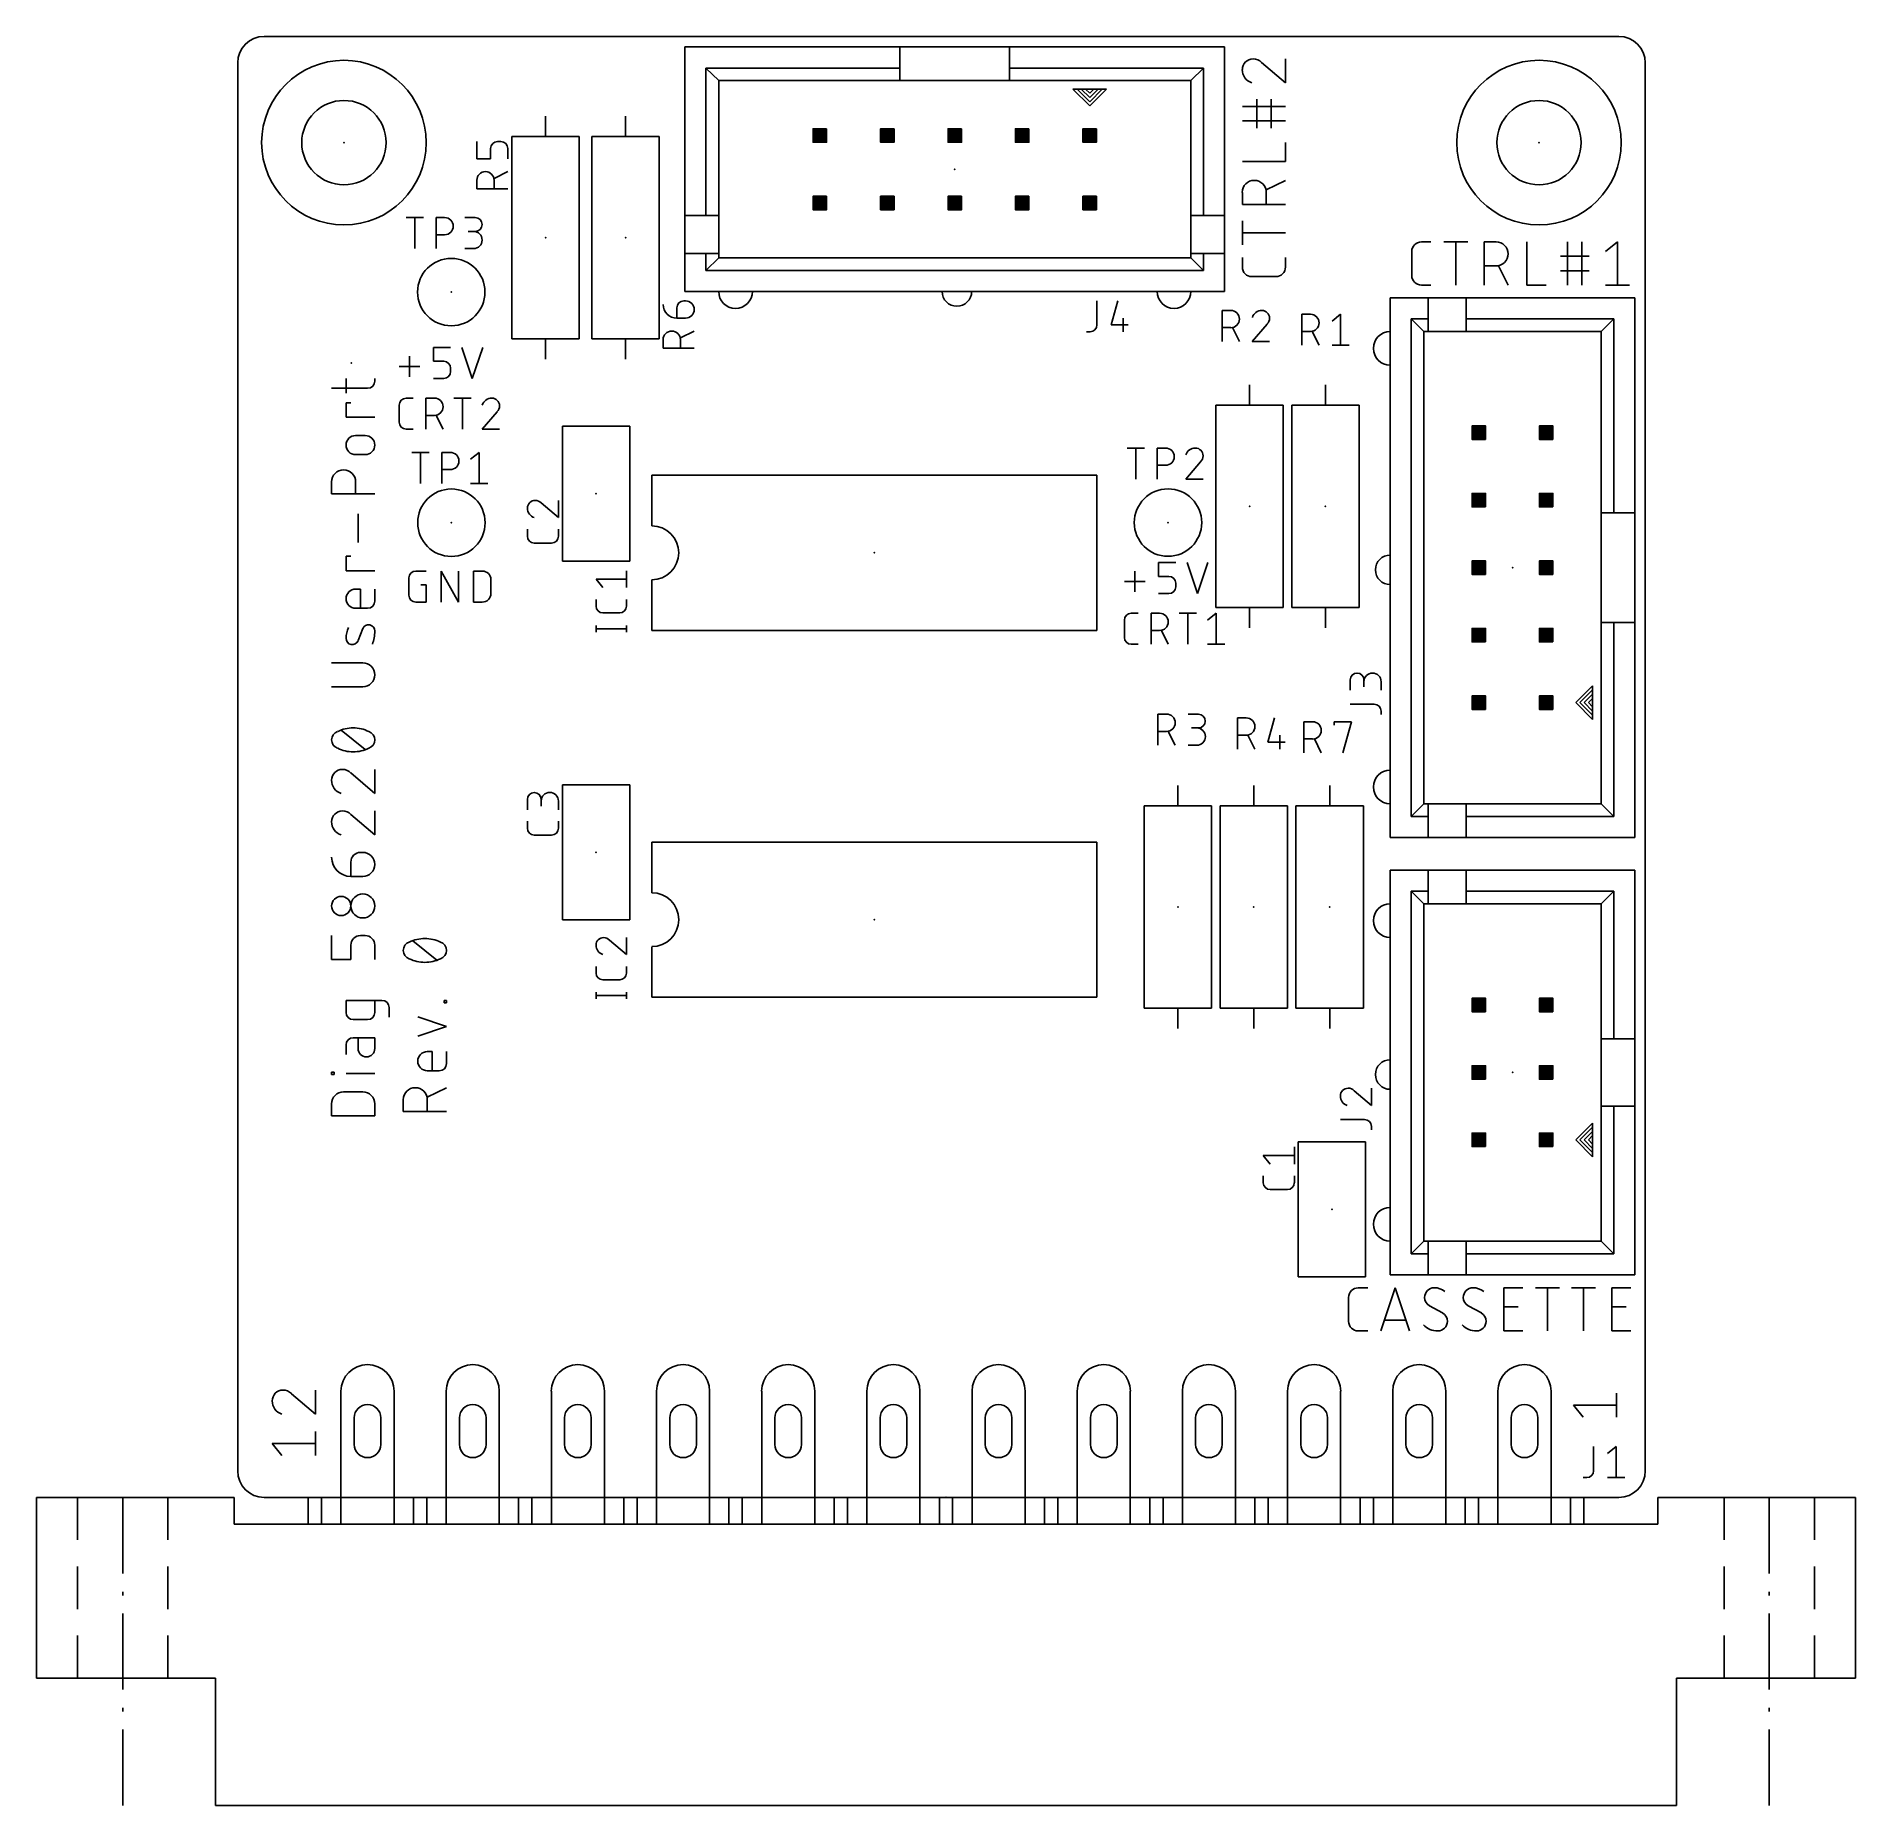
# Model space of a CAD drawing. Extents: x -0.3 to 2.4, y -0.46 to 2.17.
import ezdxf

# ---------------------------------------------------------------- set-up
doc = ezdxf.new("R2010")
doc.units = 0
doc.layers.add('DRAWING', color=7, linetype='Continuous')

# ---------------------------------------------------------------- blocks, each defined once
blk = doc.blocks.new('RECT')
at = {"linetype": 'Continuous'}
blk.add_hatch(color=7, dxfattribs=at).paths.add_polyline_path([(-0.0197, -0.0197), (0.0197, -0.0197), (0.0197, 0.0197), (-0.0197, 0.0197)])
blk.add_lwpolyline([(-0.0197, -0.0197), (0.0197, -0.0197), (0.0197, 0.0197), (-0.0197, 0.0197)], close=True, dxfattribs=at)

msp = doc.modelspace()

# ---------------------------------------------------------------- linework, layer by layer
at = {"layer": 'DRAWING'}
for p, q in [((2.0472, 2.1654), (0.0394, 2.1654)), ((0.663, 1.8998), (0.663, 2.1498)), ((0.663, 2.1498), (0.9817, 2.1498)), ((0.9817, 2.1498), (1.1442, 2.1498)), ((0.9817, 2.1185), (0.9817, 2.1498)), ((1.1442, 2.1498), (1.463, 2.1498)), ((1.1442, 2.1185), (1.1442, 2.1498)), ((1.463, 2.1498), (1.463, 1.8998)), ((1.5533, 2.0966), (1.5533, 2.1321)), ((0, 0.0394), (0, 2.126)), ((0.9817, 2.1185), (0.6942, 2.1185)), ((0.6942, 1.8998), (0.6942, 2.1185)), ((0.713, 2.0998), (0.6942, 2.1185)), ((0.9817, 2.0998), (0.9817, 2.1185)), ((1.1442, 2.0998), (1.1442, 2.1185)), ((1.1442, 2.1185), (1.4317, 2.1185)), ((1.4317, 2.1185), (1.413, 2.0998)), ((1.4317, 1.8998), (1.4317, 2.1185)), ((1.5177, 2.1268), (1.5533, 2.0966)), ((2.0866, 0.0394), (2.0866, 2.126)), ((0.713, 1.8998), (0.713, 2.0998)), ((0.713, 2.0998), (0.9817, 2.0998)), ((0.9817, 2.0998), (1.1442, 2.0998)), ((1.1442, 2.0998), (1.413, 2.0998)), ((1.2442, 2.0873), (1.238, 2.0873)), ((1.238, 2.0873), (1.263, 2.0623)), ((1.2505, 2.0873), (1.2442, 2.0873)), ((1.2442, 2.0873), (1.263, 2.0685)), ((1.2567, 2.0873), (1.2505, 2.0873)), ((1.2505, 2.0873), (1.263, 2.0748)), ((1.2692, 2.0873), (1.2567, 2.0873)), ((1.2567, 2.0873), (1.263, 2.081)), ((1.263, 2.0623), (1.288, 2.0873)), ((1.263, 2.0685), (1.2817, 2.0873)), ((1.263, 2.0748), (1.2755, 2.0873)), ((1.263, 2.081), (1.2692, 2.0873)), ((1.2755, 2.0873), (1.2692, 2.0873)), ((1.2817, 2.0873), (1.2755, 2.0873)), ((1.288, 2.0873), (1.2817, 2.0873)), ((1.413, 2.0998), (1.413, 1.8998)), ((1.5533, 2.0614), (1.4893, 2.0614)), ((1.5106, 2.0294), (1.5106, 2.0721)), ((1.5319, 2.0294), (1.5319, 2.0721)), ((0.4563, 2.0169), (0.4563, 2.0469)), ((0.575, 2.0169), (0.575, 2.0469)), ((1.5533, 2.0401), (1.4893, 2.0401)), ((0.3545, 1.984), (0.3545, 2.0096)), ((0.375, 1.9993), (0.375, 1.984)), ((0.3903, 2.0096), (0.3852, 2.0096)), ((0.4005, 1.984), (0.4005, 1.9993)), ((0.4062, 2.0169), (0.4062, 1.7169)), ((0.5063, 2.0169), (0.4062, 2.0169)), ((0.5063, 1.7169), (0.5063, 2.0169)), ((0.525, 2.0169), (0.525, 1.7169)), ((0.625, 2.0169), (0.525, 2.0169)), ((0.625, 1.7169), (0.625, 2.0169)), ((1.5533, 1.9798), (1.5533, 2.0082)), ((0.375, 1.984), (0.3545, 1.984)), ((1.4893, 1.9798), (1.5533, 1.9798)), ((0.3545, 1.9393), (0.3545, 1.9521)), ((0.4005, 1.9649), (0.3801, 1.9546)), ((0.3801, 1.9521), (0.3801, 1.9393)), ((1.5533, 1.952), (1.5248, 1.9378)), ((0.4005, 1.9393), (0.3545, 1.9393)), ((1.4893, 1.9164), (1.4893, 1.9342)), ((1.5533, 1.9164), (1.4893, 1.9164)), ((1.5248, 1.9342), (1.5248, 1.9164)), ((0.2498, 1.8969), (0.2754, 1.8969)), ((0.2626, 1.8509), (0.2626, 1.8969)), ((0.294, 1.8509), (0.294, 1.8969)), ((0.294, 1.8969), (0.3068, 1.8969)), ((0.3368, 1.8969), (0.3522, 1.8969)), ((0.663, 1.8435), (0.663, 1.8998)), ((0.6942, 1.8998), (0.663, 1.8998)), ((0.713, 1.8998), (0.6942, 1.8998)), ((0.713, 1.8435), (0.713, 1.8998)), ((1.413, 1.8998), (1.413, 1.8435)), ((1.413, 1.8998), (1.4317, 1.8998)), ((1.4317, 1.8998), (1.463, 1.8998)), ((1.463, 1.8998), (1.463, 1.8435)), ((1.4893, 1.8566), (1.4893, 1.8921)), ((0.3068, 1.8713), (0.294, 1.8713)), ((0.3522, 1.8764), (0.3419, 1.8764)), ((1.5533, 1.8744), (1.4893, 1.8744)), ((0.3368, 1.8509), (0.3496, 1.8509)), ((0.663, 1.7873), (0.663, 1.8435)), ((0.6942, 1.8435), (0.663, 1.8435)), ((0.713, 1.8435), (0.6942, 1.8435)), ((0.6942, 1.8435), (0.6942, 1.8185)), ((0.713, 1.8373), (0.6942, 1.8185)), ((0.713, 1.8373), (0.713, 1.8435)), ((1.413, 1.8373), (0.713, 1.8373)), ((1.413, 1.8435), (1.413, 1.8373)), ((1.413, 1.8435), (1.4317, 1.8435)), ((1.4317, 1.8185), (1.413, 1.8373)), ((1.4317, 1.8435), (1.463, 1.8435)), ((1.4317, 1.8185), (1.4317, 1.8435)), ((1.463, 1.8435), (1.463, 1.7873)), ((1.4893, 1.8235), (1.4893, 1.8377)), ((1.5533, 1.8377), (1.5533, 1.8235)), ((1.7405, 1.811), (1.7405, 1.8465)), ((1.7547, 1.8607), (1.7689, 1.8607)), ((1.7878, 1.8607), (1.8234, 1.8607)), ((1.8056, 1.7968), (1.8056, 1.8607)), ((1.8477, 1.7968), (1.8477, 1.8607)), ((1.8477, 1.8607), (1.8655, 1.8607)), ((1.911, 1.8607), (1.911, 1.7968)), ((1.9607, 1.8394), (2.0034, 1.8394)), ((1.9714, 1.7968), (1.9714, 1.8607)), ((1.9927, 1.7968), (1.9927, 1.8607)), ((2.0278, 1.8465), (2.0456, 1.8607)), ((2.0456, 1.8607), (2.0456, 1.7968)), ((1.4317, 1.8185), (0.6942, 1.8185)), ((1.539, 1.8093), (1.5035, 1.8093)), ((1.8655, 1.8252), (1.8477, 1.8252)), ((1.8832, 1.7968), (1.869, 1.8252)), ((1.9607, 1.8181), (2.0034, 1.8181)), ((1.463, 1.7873), (0.663, 1.7873)), ((1.7689, 1.7968), (1.7547, 1.7968)), ((1.911, 1.7968), (1.9395, 1.7968)), ((2.0278, 1.7968), (2.0634, 1.7968)), ((0.6512, 1.7478), (0.6512, 1.7631)), ((0.6614, 1.7733), (0.664, 1.7733)), ((1.2738, 1.7735), (1.2738, 1.7377)), ((1.3048, 1.7735), (1.2946, 1.7377)), ((1.4594, 1.7132), (1.4594, 1.7592)), ((1.4594, 1.7592), (1.4722, 1.7592)), ((1.5775, 1.7076), (1.5775, 1.7536)), ((1.5775, 1.7536), (1.5903, 1.7536)), ((1.6223, 1.7434), (1.635, 1.7536)), ((1.635, 1.7536), (1.635, 1.7076)), ((1.7085, 0.978), (1.7085, 1.778)), ((1.7085, 1.778), (1.7648, 1.778)), ((1.7648, 1.778), (1.821, 1.778)), ((1.7648, 1.7467), (1.7648, 1.778)), ((1.821, 1.778), (2.071, 1.778)), ((1.821, 1.7467), (1.821, 1.778)), ((2.071, 1.778), (2.071, 1.4592)), ((0.664, 1.7478), (0.6512, 1.7478)), ((0.6767, 1.7286), (0.6563, 1.7184)), ((1.2636, 1.7275), (1.2585, 1.7275)), ((1.2946, 1.7377), (1.3201, 1.7377)), ((1.3125, 1.7479), (1.3125, 1.7275)), ((1.4722, 1.7337), (1.4594, 1.7337)), ((1.485, 1.7132), (1.4748, 1.7337)), ((1.5259, 1.7388), (1.5041, 1.7132)), ((1.5903, 1.7281), (1.5775, 1.7281)), ((1.6031, 1.7076), (1.5929, 1.7281)), ((1.7398, 1.0092), (1.7398, 1.7467)), ((1.7648, 1.7467), (1.7398, 1.7467)), ((1.7585, 1.728), (1.7398, 1.7467)), ((1.7585, 1.028), (1.7585, 1.728)), ((1.7585, 1.728), (1.7648, 1.728)), ((1.7648, 1.728), (1.7648, 1.7467)), ((1.7648, 1.728), (1.821, 1.728)), ((1.821, 1.728), (1.821, 1.7467)), ((1.821, 1.7467), (2.0398, 1.7467)), ((1.821, 1.728), (2.021, 1.728)), ((2.021, 1.728), (2.0398, 1.7467)), ((2.021, 1.728), (2.021, 1.4592)), ((2.0398, 1.4592), (2.0398, 1.7467)), ((0.2901, 1.6838), (0.2901, 1.7043)), ((0.2901, 1.7043), (0.3156, 1.7043)), ((0.3325, 1.7043), (0.3478, 1.6583)), ((0.3478, 1.6583), (0.3632, 1.7043)), ((0.4062, 1.7169), (0.5063, 1.7169)), ((0.4563, 1.7169), (0.4563, 1.6869)), ((0.525, 1.7169), (0.625, 1.7169)), ((0.575, 1.7169), (0.575, 1.6869)), ((0.6307, 1.7031), (0.6307, 1.7159)), ((0.6767, 1.7031), (0.6307, 1.7031)), ((0.6563, 1.7159), (0.6563, 1.7031)), ((1.5041, 1.7132), (1.5297, 1.7132)), ((1.6223, 1.7076), (1.6478, 1.7076)), ((0.2395, 1.6761), (0.2702, 1.6761)), ((0.2548, 1.6608), (0.2548, 1.6915)), ((0.3054, 1.6838), (0.2901, 1.6838)), ((0.3156, 1.6685), (0.3156, 1.6736)), ((0.1606, 1.6368), (0.1606, 1.6581)), ((0.2033, 1.6546), (0.2033, 1.6581)), ((0.2901, 1.6583), (0.3054, 1.6583)), ((1.5, 1.6188), (1.5, 1.6488)), ((1.6125, 1.6188), (1.6125, 1.6488)), ((0.1393, 1.6439), (0.1926, 1.6439)), ((0.1606, 1.6012), (0.1606, 1.6225)), ((0.1606, 1.6225), (0.1677, 1.6225)), ((0.2395, 1.5935), (0.2395, 1.619)), ((0.2497, 1.6293), (0.2599, 1.6293)), ((0.2789, 1.5833), (0.2789, 1.6293)), ((0.2789, 1.6293), (0.2917, 1.6293)), ((0.3206, 1.6293), (0.3462, 1.6293)), ((0.3334, 1.5833), (0.3334, 1.6293)), ((1.45, 1.6188), (1.45, 1.3188)), ((1.55, 1.6188), (1.45, 1.6188)), ((1.55, 1.3188), (1.55, 1.6188)), ((1.5625, 1.6188), (1.5625, 1.3188)), ((1.6625, 1.6188), (1.5625, 1.6188)), ((1.6625, 1.3188), (1.6625, 1.6188)), ((0.2033, 1.6012), (0.1606, 1.6012)), ((0.2917, 1.6037), (0.2789, 1.6037)), ((0.3045, 1.5833), (0.2943, 1.6037)), ((0.3844, 1.6088), (0.3626, 1.5833)), ((0.1748, 1.5739), (0.189, 1.5739)), ((0.2599, 1.5833), (0.2497, 1.5833)), ((0.3626, 1.5833), (0.3882, 1.5833)), ((0.4813, 1.3875), (0.4813, 1.5875)), ((0.5812, 1.5875), (0.4813, 1.5875)), ((0.5812, 1.5875), (0.5812, 1.3875)), ((0.189, 1.5455), (0.1748, 1.5455)), ((0.2582, 1.5489), (0.2838, 1.5489)), ((0.271, 1.5029), (0.271, 1.5489)), ((0.3024, 1.5029), (0.3024, 1.5489)), ((0.3024, 1.5489), (0.3151, 1.5489)), ((0.3452, 1.5387), (0.358, 1.5489)), ((0.358, 1.5489), (0.358, 1.5029)), ((1.3186, 1.5553), (1.3441, 1.5553)), ((1.3314, 1.5093), (1.3314, 1.5553)), ((1.3628, 1.5093), (1.3628, 1.5553)), ((1.3628, 1.5553), (1.3755, 1.5553)), ((0.3151, 1.5233), (0.3024, 1.5233)), ((1.2738, 1.515), (0.6138, 1.515)), ((0.6138, 1.515), (0.6138, 1.44)), ((1.2738, 1.515), (1.2738, 1.285)), ((1.3755, 1.5297), (1.3628, 1.5297)), ((1.4273, 1.5348), (1.4056, 1.5093)), ((0.1393, 1.4874), (0.1393, 1.5052)), ((0.2033, 1.4874), (0.1393, 1.4874)), ((0.1748, 1.5052), (0.1748, 1.4874)), ((0.3452, 1.5029), (0.3708, 1.5029)), ((1.4056, 1.5093), (1.4311, 1.5093)), ((0.1784, 1.4153), (0.1784, 1.458)), ((0.45, 1.4739), (0.4755, 1.4521)), ((0.4755, 1.4521), (0.4755, 1.4777)), ((2.021, 1.4592), (2.021, 1.2967)), ((2.021, 1.4592), (2.0398, 1.4592)), ((2.0398, 1.4592), (2.071, 1.4592)), ((2.071, 1.4592), (2.071, 1.2967)), ((0.4295, 1.4247), (0.4295, 1.4349)), ((0.4755, 1.4349), (0.4755, 1.4247)), ((0.4653, 1.4145), (0.4397, 1.4145)), ((0.1606, 1.3735), (0.1606, 1.3949)), ((0.1606, 1.3949), (0.1677, 1.3949)), ((0.4813, 1.3875), (0.5812, 1.3875)), ((1.3651, 1.3651), (1.3651, 1.3855)), ((1.3651, 1.3855), (1.3906, 1.3855)), ((1.4075, 1.3855), (1.4228, 1.3395)), ((1.4228, 1.3395), (1.4382, 1.3855)), ((0.2033, 1.3735), (0.1606, 1.3735)), ((0.2538, 1.3372), (0.2538, 1.3627)), ((0.264, 1.373), (0.2794, 1.373)), ((0.2717, 1.3525), (0.2794, 1.3525)), ((0.2794, 1.3525), (0.2794, 1.327)), ((0.3018, 1.327), (0.3018, 1.373)), ((0.3018, 1.373), (0.3274, 1.327)), ((0.3274, 1.327), (0.3274, 1.373)), ((0.3498, 1.327), (0.3498, 1.373)), ((0.3498, 1.373), (0.3626, 1.373)), ((0.3754, 1.3602), (0.3754, 1.3397)), ((0.5412, 1.3485), (0.5313, 1.361)), ((0.5313, 1.361), (0.5763, 1.361)), ((0.5763, 1.3485), (0.5763, 1.3735)), ((0.6138, 1.285), (0.6138, 1.36)), ((1.3145, 1.3574), (1.3452, 1.3574)), ((1.3298, 1.3421), (1.3298, 1.3727)), ((1.3804, 1.3651), (1.3651, 1.3651)), ((1.3906, 1.3497), (1.3906, 1.3548)), ((0.1748, 1.3462), (0.1819, 1.3462)), ((0.1819, 1.3462), (0.1819, 1.3178)), ((0.2033, 1.3462), (0.2033, 1.3285)), ((0.2794, 1.327), (0.264, 1.327)), ((0.3626, 1.327), (0.3498, 1.327)), ((0.5313, 1.3209), (0.5313, 1.3309)), ((0.5763, 1.3309), (0.5763, 1.3209)), ((1.3651, 1.3395), (1.3804, 1.3395)), ((0.1926, 1.3178), (0.1748, 1.3178)), ((0.5663, 1.3109), (0.5412, 1.3109)), ((1.3145, 1.2747), (1.3145, 1.3003)), ((1.3247, 1.3105), (1.3349, 1.3105)), ((1.3539, 1.2645), (1.3539, 1.3105)), ((1.3539, 1.3105), (1.3667, 1.3105)), ((1.3956, 1.3105), (1.4212, 1.3105)), ((1.4084, 1.2645), (1.4084, 1.3105)), ((1.4376, 1.3003), (1.4504, 1.3105)), ((1.45, 1.3188), (1.55, 1.3188)), ((1.4504, 1.3105), (1.4504, 1.2645)), ((1.5, 1.3188), (1.5, 1.2888)), ((1.5625, 1.3188), (1.6625, 1.3188)), ((1.6125, 1.3188), (1.6125, 1.2888)), ((2.021, 1.2967), (2.021, 1.028)), ((2.021, 1.2967), (2.0398, 1.2967)), ((2.0398, 1.2967), (2.071, 1.2967)), ((2.0398, 1.2967), (2.0398, 1.0092)), ((2.071, 1.2967), (2.071, 0.978)), ((0.1855, 1.2876), (0.1784, 1.2698)), ((0.5313, 1.2825), (0.5313, 1.2925)), ((0.5313, 1.2875), (0.5763, 1.2875)), ((0.5763, 1.2825), (0.5763, 1.2925)), ((0.6138, 1.285), (1.2738, 1.285)), ((1.3667, 1.2849), (1.3539, 1.2849)), ((1.3795, 1.2645), (1.3693, 1.2849)), ((1.3349, 1.2645), (1.3247, 1.2645)), ((1.4376, 1.2645), (1.4632, 1.2645)), ((0.1855, 1.237), (0.1393, 1.237)), ((0.1393, 1.2014), (0.1855, 1.2014)), ((1.649, 1.1963), (1.649, 1.2116)), ((1.6695, 1.2116), (1.6695, 1.2014)), ((1.695, 1.1963), (1.695, 1.209)), ((2.0085, 1.203), (1.9835, 1.178)), ((2.0085, 1.1967), (1.9898, 1.178)), ((2.0085, 1.1905), (1.996, 1.178)), ((2.0085, 1.1967), (2.0085, 1.203)), ((2.0085, 1.1905), (2.0085, 1.1967)), ((2.0085, 1.1842), (2.0085, 1.1905)), ((1.3642, 1.1148), (1.3642, 1.1608)), ((1.3642, 1.1608), (1.377, 1.1608)), ((1.4089, 1.1608), (1.4242, 1.1608)), ((1.649, 1.1755), (1.6848, 1.1755)), ((1.695, 1.1653), (1.695, 1.1602)), ((1.9835, 1.178), (2.0085, 1.153)), ((1.9898, 1.178), (2.0085, 1.1592)), ((1.996, 1.178), (2.0085, 1.1655)), ((2.0085, 1.1842), (2.0023, 1.178)), ((2.0023, 1.178), (2.0085, 1.1717)), ((2.0085, 1.1717), (2.0085, 1.1842)), ((2.0085, 1.1655), (2.0085, 1.1717)), ((2.0085, 1.1592), (2.0085, 1.1655)), ((0.189, 1.1086), (0.1535, 1.137)), ((1.377, 1.1353), (1.3642, 1.1353)), ((1.3898, 1.1148), (1.3795, 1.1353)), ((1.4242, 1.1404), (1.414, 1.1404)), ((1.4823, 1.1092), (1.4823, 1.1552)), ((1.4823, 1.1552), (1.4951, 1.1552)), ((1.5372, 1.1552), (1.527, 1.1195)), ((1.5807, 1.1036), (1.5807, 1.1496)), ((1.5807, 1.1496), (1.5935, 1.1496)), ((1.6254, 1.1445), (1.6254, 1.1496)), ((1.6254, 1.1496), (1.651, 1.1496)), ((1.651, 1.1496), (1.6382, 1.1036)), ((2.0085, 1.153), (2.0085, 1.1592)), ((1.4089, 1.1148), (1.4217, 1.1148)), ((1.4951, 1.1297), (1.4823, 1.1297)), ((1.5079, 1.1092), (1.4976, 1.1297)), ((1.527, 1.1195), (1.5526, 1.1195)), ((1.5449, 1.1297), (1.5449, 1.1092)), ((1.5935, 1.1241), (1.5807, 1.1241)), ((1.6063, 1.1036), (1.5961, 1.1241)), ((0.2033, 1.0435), (0.2033, 1.079)), ((0.1677, 1.0737), (0.2033, 1.0435)), ((0.4813, 0.8563), (0.4813, 1.0563)), ((0.5812, 1.0563), (0.4813, 1.0563)), ((0.5812, 1.0563), (0.5812, 0.8563)), ((1.3938, 1.025), (1.3938, 1.055)), ((1.5062, 1.025), (1.5062, 1.055)), ((1.6188, 1.025), (1.6188, 1.055)), ((0.4295, 1.0193), (0.4295, 1.0346)), ((0.45, 1.0346), (0.45, 1.0244)), ((0.4755, 1.0193), (0.4755, 1.0321)), ((1.3438, 1.025), (1.3438, 0.725)), ((1.4438, 1.025), (1.3438, 1.025)), ((1.4438, 0.725), (1.4438, 1.025)), ((1.4563, 1.025), (1.4563, 0.725)), ((1.5563, 1.025), (1.4563, 1.025)), ((1.5563, 0.725), (1.5563, 1.025)), ((1.5688, 1.025), (1.5688, 0.725)), ((1.6688, 1.025), (1.5688, 1.025)), ((1.6688, 0.725), (1.6688, 1.025)), ((1.7398, 1.0092), (1.7585, 1.028)), ((1.7648, 1.028), (1.7585, 1.028)), ((1.821, 1.028), (1.7648, 1.028)), ((1.7648, 1.028), (1.7648, 1.0092)), ((2.021, 1.028), (1.821, 1.028)), ((1.821, 1.028), (1.821, 1.0092)), ((2.0398, 1.0092), (2.021, 1.028)), ((0.1677, 1.0121), (0.2033, 0.9819)), ((0.2033, 0.9819), (0.2033, 1.0175)), ((0.4295, 0.9919), (0.4295, 1.0021)), ((0.4755, 1.0021), (0.4755, 0.9919)), ((1.7398, 1.0092), (1.7648, 1.0092)), ((1.7648, 1.0092), (1.7648, 0.978)), ((1.821, 1.0092), (1.821, 0.978)), ((1.821, 1.0092), (2.0398, 1.0092)), ((0.4653, 0.9817), (0.4397, 0.9817)), ((1.2738, 0.9713), (0.6138, 0.9713)), ((0.6138, 0.9713), (0.6138, 0.8962)), ((1.2738, 0.9713), (1.2738, 0.7413)), ((1.7648, 0.978), (1.7085, 0.978)), ((1.821, 0.978), (1.7648, 0.978)), ((2.071, 0.978), (1.821, 0.978)), ((0.1819, 0.9559), (0.1855, 0.9559)), ((0.1677, 0.9204), (0.1677, 0.9417)), ((0.1855, 0.9204), (0.1677, 0.9204)), ((1.7085, 0.3299), (1.7085, 0.9299)), ((1.7085, 0.9299), (1.7648, 0.9299)), ((1.7648, 0.9299), (1.821, 0.9299)), ((1.7648, 0.8987), (1.7648, 0.9299)), ((1.821, 0.9299), (2.071, 0.9299)), ((1.821, 0.8987), (1.821, 0.9299)), ((2.071, 0.9299), (2.071, 0.6799)), ((1.7398, 0.3612), (1.7398, 0.8987)), ((1.7648, 0.8987), (1.7398, 0.8987)), ((1.7585, 0.8799), (1.7398, 0.8987)), ((1.7648, 0.8799), (1.7648, 0.8987)), ((1.821, 0.8799), (1.821, 0.8987)), ((1.821, 0.8987), (2.0398, 0.8987)), ((2.021, 0.8799), (2.0398, 0.8987)), ((2.0398, 0.6799), (2.0398, 0.8987)), ((1.7585, 0.3799), (1.7585, 0.8799)), ((1.7585, 0.8799), (1.7648, 0.8799)), ((1.7648, 0.8799), (1.821, 0.8799)), ((1.821, 0.8799), (2.021, 0.8799)), ((2.021, 0.8799), (2.021, 0.6799)), ((0.4813, 0.8563), (0.5812, 0.8563)), ((0.1393, 0.7973), (0.1393, 0.8329)), ((0.1677, 0.8186), (0.1677, 0.7973)), ((0.189, 0.8329), (0.1819, 0.8329)), ((0.2033, 0.7973), (0.2033, 0.8186)), ((0.2953, 0.7965), (0.2597, 0.8249)), ((0.5513, 0.826), (0.5763, 0.8047)), ((0.5763, 0.8047), (0.5763, 0.8297)), ((0.6138, 0.7413), (0.6138, 0.8162)), ((0.1677, 0.7973), (0.1393, 0.7973)), ((0.5313, 0.7771), (0.5313, 0.7871)), ((0.5763, 0.7871), (0.5763, 0.7771)), ((0.5663, 0.7671), (0.5412, 0.7671)), ((0.1606, 0.7189), (0.1606, 0.7367)), ((0.1606, 0.7367), (0.2139, 0.7367)), ((0.2033, 0.7367), (0.2033, 0.7189)), ((0.3059, 0.733), (0.3059, 0.7366)), ((0.3059, 0.7366), (0.3095, 0.7366)), ((0.3095, 0.733), (0.3059, 0.733)), ((0.3095, 0.7366), (0.3095, 0.733)), ((0.5313, 0.7388), (0.5313, 0.7488)), ((0.5313, 0.7437), (0.5763, 0.7437)), ((0.5763, 0.7388), (0.5763, 0.7488)), ((0.6138, 0.7413), (1.2738, 0.7413)), ((0.1926, 0.7083), (0.1713, 0.7083)), ((0.2246, 0.726), (0.2246, 0.7118)), ((0.3095, 0.6979), (0.2668, 0.7121)), ((1.3438, 0.725), (1.4438, 0.725)), ((1.3938, 0.725), (1.3938, 0.695)), ((1.4563, 0.725), (1.5563, 0.725)), ((1.5062, 0.725), (1.5062, 0.695)), ((1.5688, 0.725), (1.6688, 0.725)), ((1.6188, 0.725), (1.6188, 0.695)), ((0.2033, 0.6813), (0.1713, 0.6813)), ((0.1784, 0.6813), (0.1784, 0.6653)), ((0.2033, 0.6653), (0.2033, 0.6813)), ((0.2668, 0.6837), (0.3095, 0.6979)), ((2.021, 0.6799), (2.021, 0.5799)), ((2.021, 0.6799), (2.0398, 0.6799)), ((2.0398, 0.6799), (2.071, 0.6799)), ((2.071, 0.6799), (2.071, 0.5799)), ((0.1606, 0.6706), (0.1606, 0.6564)), ((0.2811, 0.6608), (0.2882, 0.6608)), ((0.2882, 0.6608), (0.2882, 0.6324)), ((0.3095, 0.6608), (0.3095, 0.643)), ((0.1393, 0.6266), (0.1393, 0.6302)), ((0.1393, 0.6302), (0.1428, 0.6302)), ((0.1428, 0.6266), (0.1393, 0.6266)), ((0.1428, 0.6302), (0.1428, 0.6266)), ((0.2033, 0.6284), (0.1606, 0.6284)), ((0.2988, 0.6324), (0.2811, 0.6324)), ((0.157, 0.6011), (0.1855, 0.6011)), ((0.3095, 0.6073), (0.2811, 0.5931)), ((1.655, 0.6027), (1.6806, 0.581)), ((1.6806, 0.581), (1.6806, 0.6065)), ((0.1393, 0.5655), (0.1393, 0.5833)), ((0.2033, 0.5833), (0.2033, 0.5655)), ((0.2455, 0.5718), (0.2455, 0.5895)), ((0.3095, 0.5718), (0.2455, 0.5718)), ((0.2811, 0.5895), (0.2811, 0.5718)), ((2.021, 0.5799), (2.021, 0.3799)), ((2.021, 0.5799), (2.0398, 0.5799)), ((2.0398, 0.5799), (2.071, 0.5799)), ((2.0398, 0.5799), (2.0398, 0.3612)), ((2.071, 0.5799), (2.071, 0.3299)), ((0.2033, 0.5655), (0.1393, 0.5655)), ((1.6346, 0.5602), (1.6704, 0.5602)), ((1.6806, 0.55), (1.6806, 0.5449)), ((2.0085, 0.5549), (1.9835, 0.5299)), ((2.0085, 0.5487), (1.9898, 0.5299)), ((2.0085, 0.5424), (1.996, 0.5299)), ((2.0085, 0.5487), (2.0085, 0.5549)), ((2.0085, 0.5424), (2.0085, 0.5487)), ((2.0085, 0.5362), (2.0085, 0.5424)), ((1.5664, 0.4939), (1.5664, 0.5195)), ((1.5721, 0.3268), (1.5721, 0.5268)), ((1.6721, 0.5268), (1.5721, 0.5268)), ((1.6721, 0.5268), (1.6721, 0.3268)), ((1.9835, 0.5299), (2.0085, 0.5049)), ((1.9898, 0.5299), (2.0085, 0.5112)), ((1.996, 0.5299), (2.0085, 0.5174)), ((2.0085, 0.5362), (2.0023, 0.5299)), ((2.0023, 0.5299), (2.0085, 0.5237)), ((2.0085, 0.5237), (2.0085, 0.5362)), ((2.0085, 0.5174), (2.0085, 0.5237)), ((2.0085, 0.5112), (2.0085, 0.5174)), ((1.5306, 0.4939), (1.5204, 0.5067)), ((1.5204, 0.5067), (1.5664, 0.5067)), ((2.0085, 0.5049), (2.0085, 0.5112)), ((1.5204, 0.4665), (1.5204, 0.4767)), ((1.5664, 0.4767), (1.5664, 0.4665)), ((1.5561, 0.4563), (1.5306, 0.4563)), ((1.7398, 0.3612), (1.7585, 0.3799)), ((1.7648, 0.3799), (1.7585, 0.3799)), ((1.821, 0.3799), (1.7648, 0.3799)), ((1.7648, 0.3799), (1.7648, 0.3612)), ((2.021, 0.3799), (1.821, 0.3799)), ((1.821, 0.3799), (1.821, 0.3612)), ((2.0398, 0.3612), (2.021, 0.3799)), ((1.7398, 0.3612), (1.7648, 0.3612)), ((1.7648, 0.3612), (1.7648, 0.3299)), ((1.821, 0.3612), (1.821, 0.3299)), ((1.821, 0.3612), (2.0398, 0.3612)), ((1.5721, 0.3268), (1.6721, 0.3268)), ((1.7648, 0.3299), (1.7085, 0.3299)), ((1.821, 0.3299), (1.7648, 0.3299)), ((2.071, 0.3299), (1.821, 0.3299)), ((1.661, 0.3108), (1.6752, 0.3108)), ((1.6946, 0.2468), (1.716, 0.3108)), ((1.716, 0.3108), (1.7373, 0.2468)), ((1.8768, 0.2468), (1.8768, 0.3108)), ((1.8768, 0.3108), (1.9052, 0.3108)), ((1.9238, 0.3108), (1.9594, 0.3108)), ((1.9416, 0.2468), (1.9416, 0.3108)), ((1.9772, 0.3108), (2.0127, 0.3108)), ((1.9949, 0.2468), (1.9949, 0.3108)), ((2.0368, 0.2468), (2.0368, 0.3108)), ((2.0368, 0.3108), (2.0652, 0.3108)), ((1.6467, 0.261), (1.6467, 0.2965)), ((1.7861, 0.2734), (1.7666, 0.2841)), ((1.8436, 0.2734), (1.824, 0.2841)), ((1.8768, 0.2823), (1.8981, 0.2823)), ((2.0368, 0.2823), (2.0581, 0.2823)), ((1.6752, 0.2468), (1.661, 0.2468)), ((1.732, 0.2628), (1.7, 0.2628)), ((1.9052, 0.2468), (1.8768, 0.2468)), ((2.0652, 0.2468), (2.0368, 0.2468)), ((0.0796, 0.1538), (0.1151, 0.1236)), ((0.1151, 0.1236), (0.1151, 0.1591)), ((0.1531, 0.0039), (0.1531, 0.1575)), ((0.2319, 0.0039), (0.2319, 0.1575)), ((0.3091, 0.0039), (0.3091, 0.1575)), ((0.3878, 0.0039), (0.3878, 0.1575)), ((0.465, 0.0039), (0.465, 0.1575)), ((0.5437, 0.0039), (0.5437, 0.1575)), ((0.6209, 0.0039), (0.6209, 0.1575)), ((0.6996, 0.0039), (0.6996, 0.1575)), ((0.7768, 0.0039), (0.7768, 0.1575)), ((0.8555, 0.0039), (0.8555, 0.1575)), ((0.9327, 0.0039), (0.9327, 0.1575)), ((1.0114, 0.0039), (1.0114, 0.1575)), ((1.0886, 0.0039), (1.0886, 0.1575)), ((1.1673, 0.0039), (1.1673, 0.1575)), ((1.2445, 0.0039), (1.2445, 0.1575)), ((1.3232, 0.0039), (1.3232, 0.1575)), ((1.4004, 0.0039), (1.4004, 0.1575)), ((1.4791, 0.0039), (1.4791, 0.1575)), ((1.5563, 0.0039), (1.5563, 0.1575)), ((1.635, 0.0039), (1.635, 0.1575)), ((1.7122, 0.0039), (1.7122, 0.1575)), ((1.7909, 0.0039), (1.7909, 0.1575)), ((1.8681, 0.0039), (1.8681, 0.1575)), ((1.9469, 0.0039), (1.9469, 0.1575)), ((1.9945, 0.1192), (1.9802, 0.137)), ((1.9802, 0.137), (2.0442, 0.137)), ((2.0442, 0.1192), (2.0442, 0.1548)), ((0.1728, 0.1181), (0.1728, 0.0787)), ((0.2122, 0.1181), (0.2122, 0.0787)), ((0.3287, 0.1181), (0.3287, 0.0787)), ((0.3681, 0.1181), (0.3681, 0.0787)), ((0.4846, 0.1181), (0.4846, 0.0787)), ((0.524, 0.1181), (0.524, 0.0787)), ((0.6406, 0.1181), (0.6406, 0.0787)), ((0.6799, 0.1181), (0.6799, 0.0787)), ((0.7965, 0.1181), (0.7965, 0.0787)), ((0.8358, 0.1181), (0.8358, 0.0787)), ((0.9524, 0.1181), (0.9524, 0.0787)), ((0.9917, 0.1181), (0.9917, 0.0787)), ((1.1083, 0.1181), (1.1083, 0.0787)), ((1.1476, 0.1181), (1.1476, 0.0787)), ((1.2642, 0.1181), (1.2642, 0.0787)), ((1.3035, 0.1181), (1.3035, 0.0787)), ((1.4201, 0.1181), (1.4201, 0.0787)), ((1.4594, 0.1181), (1.4594, 0.0787)), ((1.576, 0.1181), (1.576, 0.0787)), ((1.6154, 0.1181), (1.6154, 0.0787)), ((1.7319, 0.1181), (1.7319, 0.0787)), ((1.7713, 0.1181), (1.7713, 0.0787)), ((1.8878, 0.1181), (1.8878, 0.0787)), ((1.9272, 0.1181), (1.9272, 0.0787)), ((0.1151, 0.0621), (0.1151, 0.0976)), ((0.0653, 0.0621), (0.0511, 0.0798)), ((0.0511, 0.0798), (0.1151, 0.0798)), ((2.01, 0.0755), (2.01, 0.0397)), ((2.0308, 0.0653), (2.0435, 0.0755)), ((2.0435, 0.0755), (2.0435, 0.0295)), ((1.9998, 0.0295), (1.9947, 0.0295)), ((2.0308, 0.0295), (2.0563, 0.0295)), ((-0.2984, 0), (-0.2984, -0.2677)), ((-0.2374, 0), (-0.2984, 0)), ((-0.1705, 0), (-0.2374, 0)), ((-0.2374, -0.063), (-0.2374, 0)), ((-0.1035, 0), (-0.1705, 0)), ((-0.1705, 0), (-0.1705, -0.1129)), ((-0.0051, 0), (-0.1035, 0)), ((-0.1035, -0.063), (-0.1035, 0)), ((-0.0051, -0.0394), (-0.0051, 0)), ((0.0394, 0), (2.0472, 0)), ((0.1244, 0), (0.1047, 0)), ((0.1047, 0), (0.1047, -0.0394)), ((0.1244, -0.0394), (0.1244, 0)), ((0.1531, 0.0039), (0.1531, -0.0394)), ((0.2319, 0.0039), (0.2319, -0.0394)), ((0.2803, 0), (0.2606, 0)), ((0.2606, 0), (0.2606, -0.0394)), ((0.2803, -0.0394), (0.2803, 0)), ((0.3091, 0.0039), (0.3091, -0.0394)), ((0.3878, 0.0039), (0.3878, -0.0394)), ((0.4362, 0), (0.4165, 0)), ((0.4165, 0), (0.4165, -0.0394)), ((0.4362, -0.0394), (0.4362, 0)), ((0.465, 0.0039), (0.465, -0.0394)), ((0.5437, 0.0039), (0.5437, -0.0394)), ((0.5921, 0), (0.5724, 0)), ((0.5724, 0), (0.5724, -0.0394)), ((0.5921, -0.0394), (0.5921, 0)), ((0.6209, 0.0039), (0.6209, -0.0394)), ((0.6996, 0.0039), (0.6996, -0.0394)), ((0.748, 0), (0.7283, 0)), ((0.7283, 0), (0.7283, -0.0394)), ((0.748, -0.0394), (0.748, 0)), ((0.7768, 0.0039), (0.7768, -0.0394)), ((0.8555, 0.0039), (0.8555, -0.0394)), ((0.9039, 0), (0.8843, 0)), ((0.8843, 0), (0.8843, -0.0394)), ((0.9039, -0.0394), (0.9039, 0)), ((0.9327, 0.0039), (0.9327, -0.0394)), ((1.0114, 0.0039), (1.0114, -0.0394)), ((1.0598, 0), (1.0402, 0)), ((1.0402, 0), (1.0402, -0.0394)), ((1.0598, -0.0394), (1.0598, 0)), ((1.0886, 0.0039), (1.0886, -0.0394)), ((1.1673, 0.0039), (1.1673, -0.0394)), ((1.2157, 0), (1.1961, 0)), ((1.1961, 0), (1.1961, -0.0394)), ((1.2157, -0.0394), (1.2157, 0)), ((1.2445, 0.0039), (1.2445, -0.0394)), ((1.3232, 0.0039), (1.3232, -0.0394)), ((1.3717, 0), (1.352, 0)), ((1.352, 0), (1.352, -0.0394)), ((1.3717, -0.0394), (1.3717, 0)), ((1.4004, 0.0039), (1.4004, -0.0394)), ((1.4791, 0.0039), (1.4791, -0.0394)), ((1.5276, 0), (1.5079, 0)), ((1.5079, 0), (1.5079, -0.0394)), ((1.5276, -0.0394), (1.5276, 0)), ((1.5563, 0.0039), (1.5563, -0.0394)), ((1.635, 0.0039), (1.635, -0.0394)), ((1.6835, 0), (1.6638, 0)), ((1.6638, 0), (1.6638, -0.0394)), ((1.6835, -0.0394), (1.6835, 0)), ((1.7122, 0.0039), (1.7122, -0.0394)), ((1.7909, 0.0039), (1.7909, -0.0394)), ((1.8394, 0), (1.8197, 0)), ((1.8197, 0), (1.8197, -0.0394)), ((1.8394, -0.0394), (1.8394, 0)), ((1.8681, 0.0039), (1.8681, -0.0394)), ((1.9469, 0.0039), (1.9469, -0.0394)), ((1.9953, 0), (1.9756, 0)), ((1.9756, 0), (1.9756, -0.0394)), ((1.9953, -0.0394), (1.9953, 0)), ((2.2035, 0), (2.1051, 0)), ((2.1051, 0), (2.1051, -0.0394)), ((2.2705, 0), (2.2035, 0)), ((2.2035, -0.063), (2.2035, 0)), ((2.3374, 0), (2.2705, 0)), ((2.2705, -0.1129), (2.2705, 0)), ((2.3984, 0), (2.3374, 0)), ((2.3374, -0.063), (2.3374, 0)), ((2.3984, 0), (2.3984, -0.2677)), ((2.1051, -0.0394), (-0.0051, -0.0394)), ((-0.2374, -0.1654), (-0.2374, -0.1024)), ((-0.1035, -0.1654), (-0.1035, -0.1024)), ((2.2035, -0.1654), (2.2035, -0.1024)), ((2.3374, -0.1654), (2.3374, -0.1024)), ((-0.1705, -0.1397), (-0.1705, -0.1451)), ((2.2705, -0.1451), (2.2705, -0.1397)), ((-0.1705, -0.1719), (-0.1705, -0.2848)), ((2.2705, -0.2848), (2.2705, -0.1719)), ((-0.2374, -0.2677), (-0.2374, -0.2047)), ((-0.1035, -0.2677), (-0.1035, -0.2047)), ((2.2035, -0.2677), (2.2035, -0.2047)), ((2.3374, -0.2677), (2.3374, -0.2047)), ((-0.2374, -0.2677), (-0.2984, -0.2677)), ((-0.1035, -0.2677), (-0.2374, -0.2677)), ((-0.0327, -0.2677), (-0.1035, -0.2677)), ((-0.0327, -0.4567), (-0.0327, -0.2677)), ((2.2035, -0.2677), (2.1327, -0.2677)), ((2.1327, -0.2677), (2.1327, -0.4567)), ((2.3374, -0.2677), (2.2035, -0.2677)), ((2.3984, -0.2677), (2.3374, -0.2677)), ((-0.1705, -0.3116), (-0.1705, -0.317)), ((2.2705, -0.317), (2.2705, -0.3116)), ((-0.1705, -0.3438), (-0.1705, -0.4567)), ((2.2705, -0.4567), (2.2705, -0.3438)), ((2.1327, -0.4567), (-0.0327, -0.4567))]:
    msp.add_line(p, q, dxfattribs=at)
for centre, radius in [((0.1575, 2.0079), 0.122), ((1.9291, 2.0079), 0.122), ((0.1575, 2.0079), 0.0625), ((1.9291, 2.0079), 0.0625), ((0.3166, 1.7864), 0.05), ((0.3168, 1.4446), 0.05), ((1.3791, 1.4448), 0.05)]:
    msp.add_circle(centre, radius, dxfattribs=at)
for centre, radius, start, end in [((0.0394, 2.126), 0.0394, 90, 180), ((2.0472, 2.126), 0.0394, 0, 90), ((1.5053, 2.1161), 0.016, 90, 180), ((1.5053, 2.115), 0.0172, 43.6033, 90), ((1.5098, 2.1161), 0.0206, 180.0001, 252.0552), ((0.3852, 1.9993), 0.0102, 90, 180), ((0.3903, 1.9993), 0.0102, 0, 90), ((0.3673, 1.9521), 0.0128, 0, 180), ((1.507, 1.9342), 0.0178, 0, 180), ((0.3068, 1.8841), 0.0128, 270, 90), ((0.3522, 1.8866), 0.0102, 270, 90), ((0.3496, 1.8636), 0.0128, 270, 90), ((1.7547, 1.8465), 0.0142, 90.0005, 180), ((1.8655, 1.843), 0.0178, 270, 90), ((1.5035, 1.8235), 0.0142, 180.001, 270), ((1.539, 1.8235), 0.0142, 270, 0), ((1.7547, 1.811), 0.0142, 180, 270), ((0.738, 1.7873), 0.025, 180, 0), ((1.0661, 1.7873), 0.0219, 180, 0), ((1.388, 1.7873), 0.025, 180, 0), ((0.6512, 1.7682), 0.0204, 180.0007, 270), ((0.6614, 1.7631), 0.0102, 90, 180), ((0.664, 1.7606), 0.0128, 270, 90), ((1.4722, 1.7464), 0.0128, 270, 90), ((1.5182, 1.7444), 0.0148, 90.0001, 162.0549), ((1.5182, 1.7477), 0.0115, 0, 90), ((1.5903, 1.7408), 0.0128, 270, 90), ((0.6435, 1.7159), 0.0128, 0, 180), ((1.2636, 1.7377), 0.0102, 270, 0), ((1.5173, 1.7477), 0.0124, 313.604, 359.9996), ((1.7085, 1.703), 0.025, 90, 270), ((0.3054, 1.6736), 0.0102, 0, 90), ((0.1926, 1.6546), 0.0107, 270, 0), ((0.3054, 1.6685), 0.0102, 270, 0), ((0.2497, 1.619), 0.0102, 90.0007, 180), ((0.2917, 1.6165), 0.0128, 270, 90), ((0.3767, 1.6145), 0.0148, 90.0001, 162.0549), ((0.3767, 1.6178), 0.0115, 0, 90), ((0.2497, 1.5935), 0.0102, 180, 270), ((0.3758, 1.6178), 0.0124, 313.604, 359.9996), ((0.1748, 1.5597), 0.0142, 90, 270), ((0.189, 1.5597), 0.0142, 270, 90), ((0.3151, 1.5361), 0.0128, 270, 90), ((1.3755, 1.5425), 0.0128, 270, 90), ((1.4196, 1.5405), 0.0148, 90.0001, 162.0549), ((1.4196, 1.5438), 0.0115, 0, 90), ((1.4188, 1.5438), 0.0124, 313.604, 359.9996), ((0.157, 1.5052), 0.0178, 0, 180), ((0.441, 1.4662), 0.0115, 90, 180), ((0.4443, 1.4662), 0.0148, 180.0001, 252.0554), ((0.441, 1.4653), 0.0124, 43.6034, 90.0002), ((0.6138, 1.4), 0.04, 270, 90), ((0.4397, 1.4247), 0.0102, 180.0014, 270), ((0.4653, 1.4247), 0.0102, 270, 0), ((1.7085, 1.3748), 0.0219, 90, 270), ((0.264, 1.3627), 0.0102, 90.0007, 180), ((0.3626, 1.3602), 0.0128, 0, 90), ((1.3804, 1.3548), 0.0102, 0, 90), ((1.3804, 1.3497), 0.0102, 270, 0), ((0.1748, 1.332), 0.0142, 90, 270), ((0.1926, 1.3285), 0.0107, 270, 0), ((0.264, 1.3372), 0.0102, 180, 270), ((0.3626, 1.3397), 0.0128, 269.9994, 0), ((0.5412, 1.3209), 0.01, 180, 270), ((0.5663, 1.3209), 0.01, 270, 0), ((1.3247, 1.3003), 0.0102, 90.0007, 180), ((1.3667, 1.2977), 0.0128, 270, 90), ((0.201, 1.2728), 0.0404, 155.761, 179.1819), ((0.1698, 1.2732), 0.00922, 179.1818, 338.1988), ((0.194, 1.2841), 0.00922, 359.1818, 158.1985), ((0.143, 1.2849), 0.0603, 340.2089, 359.1818), ((1.3247, 1.2747), 0.0102, 180, 270), ((0.1855, 1.2192), 0.0178, 270, 90), ((1.6593, 1.2116), 0.0102, 0, 180), ((1.6823, 1.209), 0.0128, 0, 180), ((1.377, 1.1481), 0.0128, 270, 90), ((1.4242, 1.1506), 0.0102, 270, 90), ((1.6848, 1.1653), 0.0102, 0, 90), ((0.1524, 1.1228), 0.0132, 108.9243, 180), ((0.1713, 1.0878), 0.0527, 90.0001, 115.989), ((0.1713, 1.0878), 0.0527, 64.0111, 90), ((0.1901, 1.1228), 0.0132, 359.9999, 71.0745), ((1.4217, 1.1276), 0.0128, 270, 90), ((1.4951, 1.1425), 0.0128, 270, 90), ((1.5935, 1.1368), 0.0128, 270, 90), ((0.1524, 1.1228), 0.0132, 179.9998, 251.0758), ((0.1713, 1.1577), 0.0527, 244.011, 269.9999), ((0.1713, 1.1577), 0.0527, 270, 295.9889), ((0.1901, 1.1228), 0.0132, 288.925, 0), ((0.1553, 1.063), 0.016, 90, 180), ((0.1553, 1.0618), 0.0172, 43.6033, 90), ((0.1598, 1.063), 0.0206, 180.0001, 252.0552), ((1.7085, 1.053), 0.025, 90, 270), ((0.4397, 1.0346), 0.0102, 0, 180), ((0.4627, 1.0321), 0.0128, 0, 180), ((0.1553, 1.0015), 0.016, 90, 180), ((0.1598, 1.0015), 0.0206, 180.0001, 252.0552), ((0.1553, 1.0003), 0.0172, 43.6033, 90), ((0.4397, 0.9919), 0.0102, 180.0014, 270), ((0.4653, 0.9919), 0.0102, 270, 0), ((0.1677, 0.9488), 0.0284, 180.0005, 270), ((0.1819, 0.9417), 0.0142, 90, 180), ((0.1855, 0.9382), 0.0178, 270, 90), ((0.1535, 0.8766), 0.0142, 90, 270), ((0.1535, 0.8766), 0.0142, 270, 90), ((0.1855, 0.8766), 0.0178, 90, 270), ((0.1855, 0.8766), 0.0178, 270, 90), ((0.6138, 0.8563), 0.04, 270, 90), ((1.7085, 0.8549), 0.025, 90, 270), ((0.1819, 0.8186), 0.0142, 90, 180), ((0.189, 0.8186), 0.0142, 0, 90), ((0.2587, 0.8107), 0.0132, 108.9243, 180), ((0.2587, 0.8107), 0.0132, 179.9998, 251.0758), ((0.2775, 0.7757), 0.0527, 90.0001, 115.989), ((0.2775, 0.7757), 0.0527, 64.0111, 90), ((0.2963, 0.8107), 0.0132, 359.9999, 71.0745), ((0.2963, 0.8107), 0.0132, 288.925, 0), ((0.5425, 0.8185), 0.0113, 90, 180), ((0.5457, 0.8185), 0.0145, 180, 252.0547), ((0.5425, 0.8177), 0.0121, 43.6027, 90.0001), ((0.2775, 0.8457), 0.0527, 244.011, 269.9999), ((0.2775, 0.8457), 0.0527, 270, 295.9889), ((0.5412, 0.7771), 0.01, 180, 270), ((0.5663, 0.7771), 0.01, 270, 0), ((0.2139, 0.726), 0.0107, 0, 90), ((0.1713, 0.7189), 0.0107, 180, 270), ((0.1926, 0.7189), 0.0107, 270, 0), ((0.1713, 0.6706), 0.0107, 90, 180), ((0.1908, 0.6653), 0.0124, 180, 0), ((0.2811, 0.6466), 0.0142, 90, 270), ((1.7085, 0.6268), 0.0219, 90, 270), ((0.2988, 0.643), 0.0107, 270, 0), ((0.157, 0.5833), 0.0178, 90, 180), ((0.1855, 0.5833), 0.0178, 359.9996, 90), ((0.2633, 0.5895), 0.0178, 0, 180), ((1.6461, 0.595), 0.0115, 90, 180), ((1.6494, 0.595), 0.0148, 180.0001, 252.0554), ((1.6461, 0.5942), 0.0124, 43.6034, 90.0002), ((1.6704, 0.55), 0.0102, 0, 90), ((1.5306, 0.4665), 0.0102, 180.0014, 270), ((1.5561, 0.4665), 0.0102, 270, 0), ((1.7085, 0.4049), 0.025, 90, 270), ((1.661, 0.2965), 0.0142, 90.0005, 180), ((1.7737, 0.2965), 0.0142, 89.9995, 180), ((1.7737, 0.2841), 0.0267, 53.1301, 89.9995), ((1.8311, 0.2965), 0.0142, 89.9995, 180), ((1.8311, 0.2841), 0.0267, 53.1301, 89.9995), ((1.7739, 0.2965), 0.0144, 179.9998, 239.49), ((1.7788, 0.261), 0.0144, 0, 59.4898), ((1.8313, 0.2965), 0.0144, 179.9998, 239.49), ((1.8362, 0.261), 0.0144, 0, 59.4898), ((1.661, 0.261), 0.0142, 180, 270), ((1.779, 0.2768), 0.03, 224.7608, 269.9999), ((1.779, 0.261), 0.0142, 270, 0), ((1.8364, 0.2768), 0.03, 224.7608, 269.9999), ((1.8364, 0.261), 0.0142, 270, 0), ((0.1925, 0.1575), 0.0394, 0, 180), ((0.3484, 0.1575), 0.0394, 0, 180), ((0.5043, 0.1575), 0.0394, 0, 180), ((0.6602, 0.1575), 0.0394, 0, 180), ((0.8161, 0.1575), 0.0394, 0, 180), ((0.972, 0.1575), 0.0394, 0, 180), ((1.128, 0.1575), 0.0394, 0, 180), ((1.2839, 0.1575), 0.0394, 0, 180), ((1.4398, 0.1575), 0.0394, 0, 180), ((1.5957, 0.1575), 0.0394, 0, 180), ((1.7516, 0.1575), 0.0394, 0, 180), ((1.9075, 0.1575), 0.0394, 0, 180), ((0.0671, 0.1431), 0.016, 90, 180), ((0.0717, 0.1431), 0.0206, 180.0001, 252.0552), ((0.0671, 0.142), 0.0172, 43.6033, 90), ((0.1925, 0.1181), 0.0197, 0, 180), ((0.3484, 0.1181), 0.0197, 0, 180), ((0.5043, 0.1181), 0.0197, 0, 180), ((0.6602, 0.1181), 0.0197, 0, 180), ((0.8161, 0.1181), 0.0197, 0, 180), ((0.972, 0.1181), 0.0197, 0, 180), ((1.128, 0.1181), 0.0197, 0, 180), ((1.2839, 0.1181), 0.0197, 0, 180), ((1.4398, 0.1181), 0.0197, 0, 180), ((1.5957, 0.1181), 0.0197, 0, 180), ((1.7516, 0.1181), 0.0197, 0, 180), ((1.9075, 0.1181), 0.0197, 0, 180), ((0.1925, 0.0787), 0.0197, 180, 0), ((0.3484, 0.0787), 0.0197, 180, 0), ((0.5043, 0.0787), 0.0197, 180, 0), ((0.6602, 0.0787), 0.0197, 180, 0), ((0.8161, 0.0787), 0.0197, 180, 0), ((0.972, 0.0787), 0.0197, 180, 0), ((1.128, 0.0787), 0.0197, 180, 0), ((1.2839, 0.0787), 0.0197, 180, 0), ((1.4398, 0.0787), 0.0197, 180, 0), ((1.5957, 0.0787), 0.0197, 180, 0), ((1.7516, 0.0787), 0.0197, 180, 0), ((1.9075, 0.0787), 0.0197, 180, 0), ((0.0394, 0.0394), 0.0394, 180, 270), ((1.9998, 0.0397), 0.0102, 270, 0), ((2.0472, 0.0394), 0.0394, 270, 0)]:
    msp.add_arc(centre, radius, start, end, dxfattribs=at)
for p in [(0.1575, 2.0079), (1.9291, 2.0079), (1.063, 1.9685), (0.4563, 1.8669), (0.575, 1.8669), (0.3166, 1.7864), (0.1687, 1.6812), (0.5313, 1.4875), (1.5, 1.4687), (1.6125, 1.4687), (0.3168, 1.4446), (1.3791, 1.4448), (0.9438, 1.4), (1.8898, 1.378), (0.5313, 0.9563), (1.3938, 0.875), (1.5062, 0.875), (1.6188, 0.875), (0.9438, 0.8563), (1.8898, 0.6299), (1.6221, 0.4268), (1.05, 0)]:
    msp.add_point(p, dxfattribs=at)

# ---------------------------------------------------------------- block references
at = {"layer": 'DRAWING', "xscale": 0.508, "yscale": 0.508}
for p, rotation in [((0.863, 2.0185), 180), ((0.963, 2.0185), 180), ((1.063, 2.0185), 180), ((1.163, 2.0185), 180), ((1.263, 2.0185), 180), ((0.863, 1.9185), 180), ((0.963, 1.9185), 180), ((1.063, 1.9185), 180), ((1.163, 1.9185), 180), ((1.263, 1.9185), 180), ((1.8398, 1.578), 90), ((1.9398, 1.578), 90), ((1.8398, 1.478), 90), ((1.9398, 1.478), 90), ((1.8398, 1.378), 90), ((1.9398, 1.378), 90), ((1.8398, 1.278), 90), ((1.9398, 1.278), 90), ((1.8398, 1.178), 90), ((1.9398, 1.178), 90), ((1.8398, 0.7299), 90), ((1.9398, 0.7299), 90), ((1.8398, 0.6299), 90), ((1.9398, 0.6299), 90), ((1.8398, 0.5299), 90), ((1.9398, 0.5299), 90)]:
    msp.add_blockref('RECT', p, dxfattribs=dict(at, rotation=rotation))

doc.saveas('drawing.dxf')
